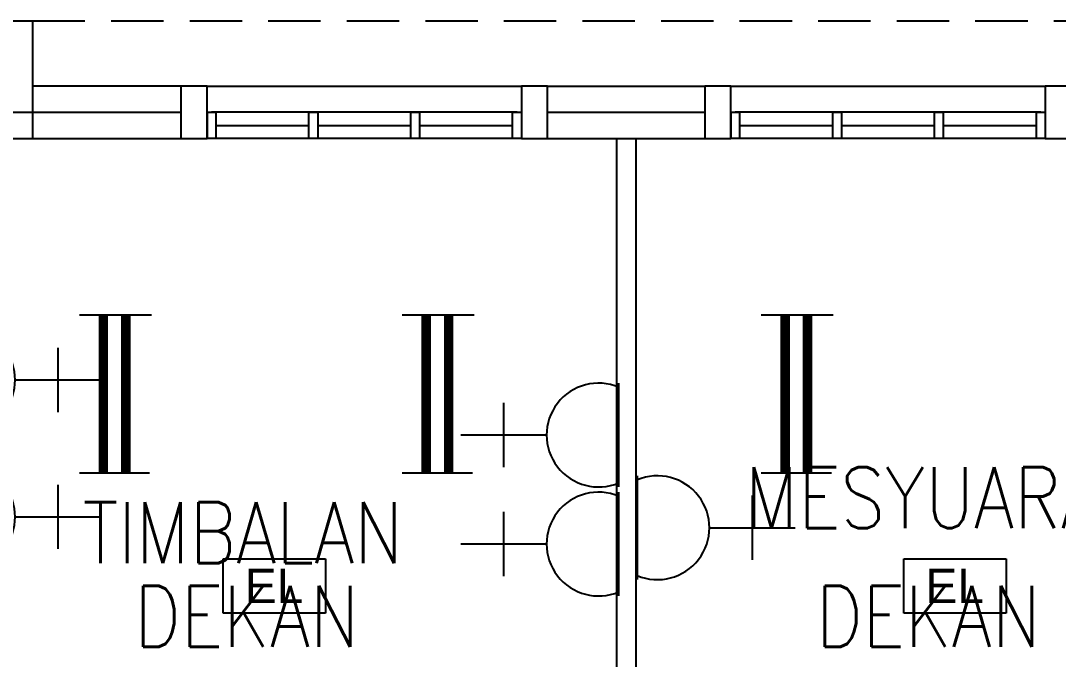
# Model space of a CAD drawing. Header units: inches. Extents: x 16928 to 514628, y -1471 to 241387.
# Drawn here: x 173987 to 179930, y 51455 to 55115 of the extents above; entities that cross this region are included whole.
import ezdxf
from ezdxf.enums import TextEntityAlignment as Align

# ---------------------------------------------------------------- set-up
doc = ezdxf.new("R2010")
doc.units = ezdxf.units.IN
doc.header["$MEASUREMENT"] = 0
doc.linetypes.add('HIDDEN', pattern=[0.375, 0.25, -0.125])
for name, color, linetype in [('ELECT', 6, 'Continuous'), ('FITTING', 8, 'Continuous'), ('LAMPU', 7, 'Continuous'), ('LW', 2, 'Continuous'), ('partition', 8, 'Continuous'), ('TB', 8, 'Continuous'), ('WALL', 1, 'Continuous'), ('WIN', 9, 'Continuous')]:
    doc.layers.add(name, color=color, linetype=linetype)
doc.layers.add('t3', color=8, linetype='Continuous', lineweight=25)
doc.styles.add('LAILA', font='romans.shx', dxfattribs={"width": 0.85})
doc.styles.add('SANSSERIF', font='SAS_____.pfb', dxfattribs={"width": 0.7, "height": 700})

# ---------------------------------------------------------------- blocks, each defined once
blk = doc.blocks.new('emergency light R')
at = {"layer": 'LAMPU', "color": 6, "linetype": 'Continuous'}
for p, q in [((0, 4.9), (0, 247.7)), ((0, 247.7), (459.3, 247.7)), ((459.3, 247.7), (459.3, 4.9)), ((459.3, 4.9), (0, 4.9))]:
    blk.add_line(p, q, dxfattribs=at)
at = {"layer": 'LAMPU', "color": 6, "linetype": 'Continuous', "style": 'SANSSERIF'}
blk.add_text('EL', height=153.77, dxfattribs=at).set_placement((97, 50))
blk = doc.blocks.new('13A SSO 300mm')
at = {"layer": 'ELECT', "color": 6}
for p, q in [((0, 413.8), (0, 904.4)), ((-184, 659.1), (184, 659.1)), ((-297.4, 0), (297.4, 0))]:
    blk.add_line(p, q, dxfattribs=at)
blk.add_arc((0, 116.3), 297.4, 336.97635, 203.02365, dxfattribs=at)

msp = doc.modelspace()

# ---------------------------------------------------------------- linework, layer by layer
at = {"layer": 'FITTING', "color": 3}
for points, const_width in [([(174322.8, 53428.4), (174607.8, 53428.4)], 10.9), ([(174460.4, 52522.5), (174460.4, 53422.5)], 54.6), ([(174461.5, 53428.4), (174736.7, 53428.4)], 10.9), ([(174589.2, 52522.5), (174589.2, 53422.5)], 54.6), ([(176171.7, 53428.4), (176456.8, 53428.4)], 10.9), ([(176309.3, 52522.5), (176309.3, 53422.5)], 54.6), ([(176310.4, 53428.4), (176585.7, 53428.4)], 10.9), ([(176438.2, 52522.5), (176438.2, 53422.5)], 54.6), ([(178227.8, 53428.4), (178512.8, 53428.4)], 10.9), ([(178365.4, 52522.5), (178365.4, 53422.5)], 54.6), ([(178366.5, 53428.4), (178641.7, 53428.4)], 10.9), ([(178494.2, 52522.5), (178494.2, 53422.5)], 54.6), ([(174322.8, 52522.5), (174598, 52522.5)], 10.9), ([(174451.6, 52522.5), (174726.8, 52522.5)], 10.9), ([(176171.7, 52522.5), (176447, 52522.5)], 10.9), ([(176300.6, 52522.5), (176575.8, 52522.5)], 10.9), ([(178227.8, 52522.5), (178503, 52522.5)], 10.9), ([(178356.6, 52522.5), (178631.8, 52522.5)], 10.9)]:
    msp.add_lwpolyline(points, dxfattribs=dict(at, const_width=const_width))
at = {"layer": 'LW', "linetype": 'HIDDEN', "ltscale": 1200}
msp.add_line((174055, 55115.4), (180855, 55115.4), dxfattribs=at)
at = {"layer": 'LW'}
for p, q in [((174905, 54740.4), (174055, 54740.4)), ((175055, 54740.4), (176855, 54740.4)), ((177005, 54740.4), (177905, 54740.4)), ((178055, 54740.4), (179855, 54740.4))]:
    msp.add_line(p, q, dxfattribs=at)
at = {"layer": 'partition'}
for p, q in [((177400, 54440.4), (177400, 48560.4)), ((177510, 54440.4), (177510, 48560.4))]:
    msp.add_line(p, q, dxfattribs=at)
at = {"layer": 'WALL'}
for p, q in [((172855, 55115.4), (174055, 55115.4)), ((174055, 55115.4), (174055, 54440.4)), ((173380, 54590.4), (174905, 54590.4)), ((175055, 54590.4), (175055, 54440.4)), ((177005, 54590.4), (177905, 54590.4)), ((178055, 54590.4), (178055, 54440.4)), ((173380, 54440.4), (175055, 54440.4)), ((176855, 54440.4), (178055, 54440.4)), ((179855, 54440.4), (181530, 54440.4))]:
    msp.add_line(p, q, dxfattribs=at)
for points in [[(174905, 54440.4), (175055, 54440.4), (175055, 54740.4), (174905, 54740.4)], [(176855, 54440.4), (177005, 54440.4), (177005, 54740.4), (176855, 54740.4)], [(177905, 54440.4), (178055, 54440.4), (178055, 54740.4), (177905, 54740.4)], [(179855, 54440.4), (180005, 54440.4), (180005, 54740.4), (179855, 54740.4)]]:
    msp.add_lwpolyline(points, close=True, dxfattribs=at)
at = {"layer": 'WIN'}
for p, q in [((176830, 54590.4), (175080, 54590.4)), ((179830, 54590.4), (178080, 54590.4)), ((175105, 54515.4), (175638.3, 54515.4)), ((175688.3, 54515.4), (176221.6, 54515.4)), ((176271.6, 54515.4), (176805, 54515.4)), ((178105, 54515.4), (178638.3, 54515.4)), ((178688.3, 54515.4), (179221.6, 54515.4)), ((179271.6, 54515.4), (179805, 54515.4)), ((176855, 54440.4), (175055, 54440.4)), ((179855, 54440.4), (178055, 54440.4))]:
    msp.add_line(p, q, dxfattribs=at)
for points in [[(175055, 54590.4), (175105, 54590.4), (175105, 54440.4), (175055, 54440.4)], [(175638.3, 54590.4), (175688.3, 54590.4), (175688.3, 54440.4), (175638.3, 54440.4)], [(176221.6, 54590.4), (176271.6, 54590.4), (176271.6, 54440.4), (176221.6, 54440.4)], [(176805, 54590.4), (176855, 54590.4), (176855, 54440.4), (176805, 54440.4)], [(178055, 54590.4), (178105, 54590.4), (178105, 54440.4), (178055, 54440.4)], [(178638.3, 54590.4), (178688.3, 54590.4), (178688.3, 54440.4), (178638.3, 54440.4)], [(179221.6, 54590.4), (179271.6, 54590.4), (179271.6, 54440.4), (179221.6, 54440.4)], [(179805, 54590.4), (179855, 54590.4), (179855, 54440.4), (179805, 54440.4)]]:
    msp.add_lwpolyline(points, close=True, dxfattribs=at)

# ---------------------------------------------------------------- block references
at = {"layer": 'LAMPU', "color": 8, "xscale": 1.27951153594687, "yscale": 1.27951153594687, "zscale": 1.27951153594687}
for p in [(175146.2, 51713.5), (179044.9, 51713.5)]:
    msp.add_blockref('emergency light R', p, dxfattribs=at)
at = {"layer": 'TB', "color": 6, "linetype": 'Continuous'}
for p, rotation in [((173541.6, 53056.3), 270), ((177413.1, 52740.5), 90), ((173541.6, 52271.5), 270), ((177518.1, 52209.2), 270), ((177413.1, 52115.8), 90)]:
    msp.add_blockref('13A SSO 300mm', p, dxfattribs=dict(at, rotation=rotation))

# ---------------------------------------------------------------- texts
at = {"layer": 't3', "style": 'LAILA', "width": 0.85}
for s, p in [('MESYUARAT ', (178134.6, 52555.9)), ('TIMBALAN ', (174342.1, 52356.1)), ('DEKAN', (174637.2, 51876.5)), ('DEKAN', (178542.2, 51876.5))]:
    msp.add_text(s, height=350, dxfattribs=at).set_placement(p, align=Align.TOP_LEFT)

doc.saveas('drawing.dxf')
